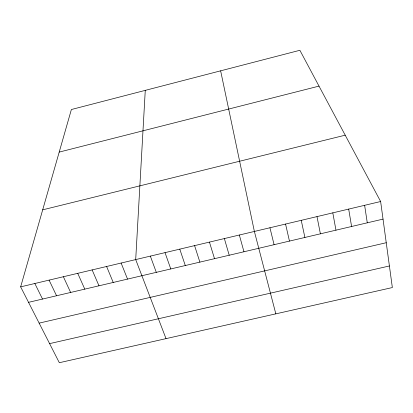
<?xml version="1.0" encoding="UTF-8"?>
<svg xmlns="http://www.w3.org/2000/svg" width="413" height="413" viewBox="0 0 413 413"><rect width="100%" height="100%" fill="white"/><g stroke="black" fill="none" stroke-linecap="round" stroke-linejoin="round"><path stroke-width="0.62" d="M145.268 90.364L135.701 259.586L166.026 338.634M20.65 286.865L71.382 109.522L299.874 50.288L380.636 201.518L392.35 287.556L59.327 362.712L20.65 286.865L380.636 201.518M59.204 152.092L319.006 86.116M42.684 209.835L345.211 135.185M28.538 302.337L383.032 219.117M39.137 323.121L386.248 242.72M49.596 343.631L389.413 265.967M34.837 283.499L42.518 299.053M49.08 280.122L56.555 295.76M63.38 276.736L70.644 292.45M77.732 273.334L84.784 289.131M92.14 269.916L98.981 285.796M106.606 266.488L113.229 282.451M121.128 263.045L127.534 279.095M150.337 256.117L156.305 272.343M165.024 252.637L170.775 268.946M179.774 249.137L185.298 265.533M194.58 245.627L199.882 262.11M209.443 242.106L214.517 258.677M224.362 238.569L229.21 255.229M239.344 235.018L243.959 251.765M275.832 313.854L254.382 231.45L220.635 70.829M269.937 227.759L274.082 244.692M285.559 224.058L289.456 241.084M301.242 220.341L304.897 237.46M316.993 216.603L320.4 233.82M332.806 212.855L335.96 230.165M348.686 209.092L351.587 226.5M364.627 205.313L367.281 222.814"/></g></svg>
